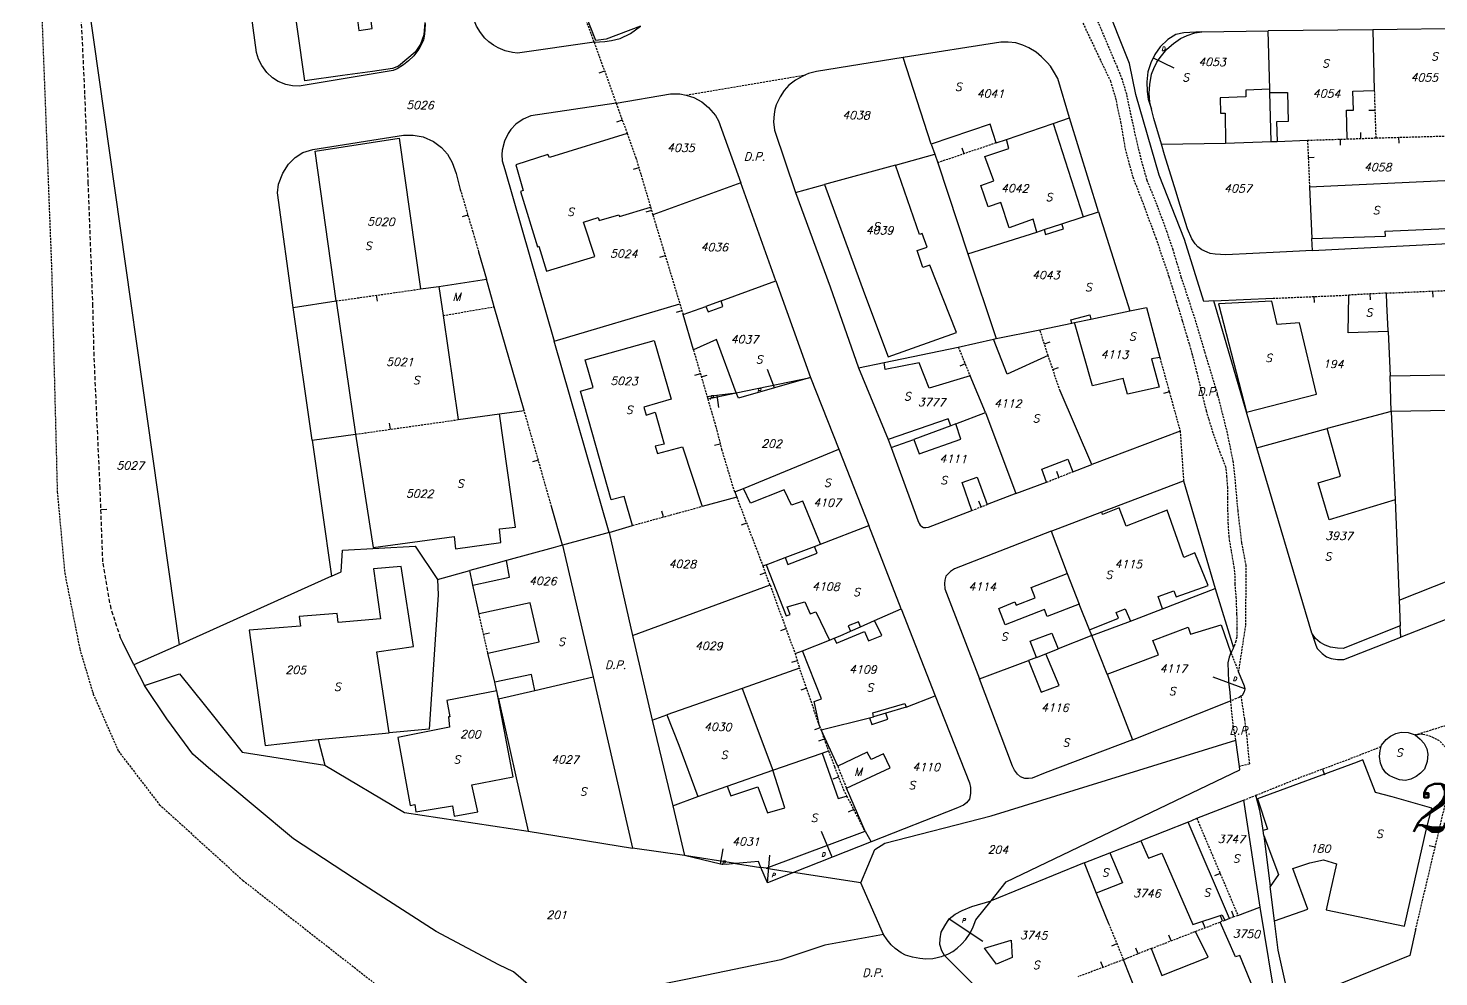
# Model space of a CAD drawing. Extents: x -334462 to -332769, y -29481 to -26664.
# Drawn here: x -334209.3 to -334033.1, y -28969.1 to -28850.7 of the extents above; entities that cross this region are included whole.
import ezdxf
from ezdxf.enums import TextEntityAlignment as Align

# ---------------------------------------------------------------- set-up
doc = ezdxf.new("R2010")
doc.units = 0
doc.header["$MEASUREMENT"] = 0
doc.linetypes.add('DASHED', pattern=[0.75, 0.5, -0.25])
doc.linetypes.add('HIDDEN', pattern=[0.375, 0.25, -0.125])
for name, color, linetype in [('17', 7, 'CONTINUOUS'), ('18', 7, 'CONTINUOUS'), ('CADAST$$AREA$B$', 7, 'CONTINUOUS'), ('DP$DIVIDING$LINE', 7, 'CONTINUOUS'), ('EASEMENT$BOUNDA$', 7, 'CONTINUOUS'), ('ENC$$ST$$A$$TEXT', 7, 'CONTINUOUS'), ('ENCRO$$AREA$TEXT', 7, 'CONTINUOUS'), ('ENCROACHED$WALL', 7, 'CONTINUOUS'), ('MAP$SHEET$BOUND$', 7, 'CONTINUOUS'), ('PARCEL$BOUNDARY', 7, 'CONTINUOUS'), ('PARCEL$NUMBER', 7, 'CONTINUOUS'), ('STRUC$$FOOTPRINT', 7, 'CONTINUOUS')]:
    doc.layers.add(name, color=color, linetype=linetype)
doc.styles.add('ITALICT', font='ITALICT', dxfattribs={"height": 0.2})

msp = doc.modelspace()

# ---------------------------------------------------------------- linework, layer by layer
at = {"layer": '17', "color": 1, "linetype": 'Continuous'}
for p, q in [((-334045.4, -28864.51), (-334045.37, -28865.26)), ((-334038.1, -28864.28), (-334038.08, -28865.03)), ((-334049.38, -28866.8), (-334048.62, -28866.77)), ((-334092.23, -28892.58), (-334092.92, -28892.87)), ((-334090.25, -28910.42), (-334090.52, -28909.72))]:
    msp.add_line(p, q, dxfattribs=at)
at = {"layer": '17', "color": 5, "linetype": 'Continuous'}
msp.add_line((-334080.53, -28906.72), (-334080.8, -28906.02), dxfattribs=at)
at = {"layer": '18', "color": 2, "linetype": 'Continuous'}
for p, q in [((-334137.28, -28856.02), (-334137.98, -28856.28)), ((-334135.07, -28862.14), (-334135.77, -28862.39)), ((-334133, -28868.08), (-334133.72, -28868.29)), ((-334131.41, -28873.42), (-334132.13, -28873.63)), ((-334129.7, -28879.06), (-334130.42, -28879.28)), ((-334165.8, -28884), (-334165.69, -28884.75)), ((-334127.62, -28885.93), (-334128.34, -28886.14)), ((-334125.31, -28893.79), (-334126.03, -28894)), ((-334164.04, -28900.73), (-334164.15, -28899.99)), ((-334122.83, -28902.58), (-334123.55, -28902.76)), ((-334129.92, -28911.68), (-334130.12, -28910.95)), ((-334119.53, -28912.45), (-334120.23, -28912.72)), ((-334117.18, -28918.65), (-334117.88, -28918.91)), ((-334114.62, -28925.63), (-334115.32, -28925.89)), ((-334113.21, -28929.62), (-334113.93, -28929.84)), ((-334112.06, -28933.04), (-334112.77, -28933.28)), ((-334110.33, -28938.01), (-334111.04, -28938.26)), ((-334109.83, -28939.43), (-334110.54, -28939.67)), ((-334108.05, -28944.15), (-334108.75, -28944.42)), ((-334106.16, -28948.2), (-334106.83, -28948.55))]:
    msp.add_line(p, q, dxfattribs=at)
at = {"layer": '18', "color": 1, "linetype": 'Continuous'}
for p, q in [((-334041.05, -28860.93), (-334041.8, -28860.95)), ((-334042.79, -28864.43), (-334042.82, -28863.68)), ((-334092.36, -28866.33), (-334092.6, -28865.62)), ((-334154.35, -28874.02), (-334155.07, -28874.23)), ((-334048.66, -28884.17), (-334048.63, -28884.92)), ((-334041.7, -28883.84), (-334041.66, -28884.59)), ((-334033.84, -28883.48), (-334033.8, -28884.23)), ((-334082.34, -28890.06), (-334081.63, -28889.83)), ((-334081.28, -28893.28), (-334080.57, -28893.03)), ((-334125.2, -28894.17), (-334124.48, -28893.96)), ((-334066.73, -28896.07), (-334067.46, -28896.27)), ((-334145.55, -28904.59), (-334146.28, -28904.8)), ((-334152.39, -28926.3), (-334151.66, -28926.14)), ((-334047.61, -28943.15), (-334047.34, -28943.85)), ((-334033.53, -28952.9), (-334034.26, -28952.73)), ((-334060.38, -28956.2), (-334061.07, -28956.49)), ((-334062.27, -28962.97), (-334062.53, -28962.26)), ((-334060.07, -28962.14), (-334060.34, -28961.44)), ((-334058.66, -28961.6), (-334058.94, -28960.91)), ((-334066.52, -28964.6), (-334066.79, -28963.9)), ((-334073.28, -28964.95), (-334073.97, -28965.24)), ((-334070.64, -28966.22), (-334070.92, -28965.52)), ((-334075.01, -28967.91), (-334075.27, -28967.2))]:
    msp.add_line(p, q, dxfattribs=at)
at = {"layer": '18', "color": 30, "linetype": 'Continuous'}
msp.add_line((-334200.19, -28910.73), (-334199.44, -28910.71), dxfattribs=at)
at = {"layer": 'CADAST$$AREA$B$', "color": 7, "linetype": 'HIDDEN'}
msp.add_lwpolyline([(-334209.28, -28804.87), (-334206.36, -28880.64), (-334205.65, -28908.53), (-334204.71, -28918.71), (-334202.83, -28928.18), (-334201.16, -28933.78), (-334198, -28940.93), (-334192.9, -28947.56), (-334182.45, -28957.05), (-334162.48, -28972.65)], dxfattribs=at)
at = {"layer": 'DP$DIVIDING$LINE', "color": 30, "linetype": 'HIDDEN'}
for p, q in [((-334127.1, -28859.01), (-334112.17, -28856.49)), ((-334065.38, -28900.97), (-334064.95, -28907.15)), ((-334036.03, -28938.89), (-334018.73, -28933.5)), ((-334057.45, -28947.04), (-334055.91, -28946.42))]:
    msp.add_line(p, q, dxfattribs=at)
at = {"layer": 'DP$DIVIDING$LINE', "color": 2, "linetype": 'HIDDEN'}
msp.add_line((-334059.03, -28928.64), (-334058.07, -28931.04), dxfattribs=at)
for points in [[(-334058.07, -28931.04), (-334057.17, -28925.16), (-334057.14, -28919.08), (-334057.14, -28917.73), (-334057.68, -28914.85), (-334058.15, -28910.89), (-334058.55, -28906.43), (-334058.73, -28904.86), (-334059.47, -28901.18), (-334060.7, -28896.31), (-334062.11, -28891.68), (-334063.4, -28887.32), (-334065.24, -28881.73), (-334066.26, -28878.33), (-334066.99, -28876.15), (-334068.28, -28872.69), (-334069.5, -28869.67), (-334070.22, -28867.12), (-334070.94, -28864.08), (-334071.51, -28861.5), (-334072.05, -28858.91), (-334072.6, -28857.08), (-334073.21, -28855.56), (-334076.5, -28847.82)], [(-334077.53, -28850.03), (-334075.32, -28854.7), (-334074.09, -28857.25), (-334073.47, -28859.34), (-334072.83, -28862.36), (-334072.26, -28865.69), (-334071.3, -28869.23), (-334070.19, -28872.09), (-334068.42, -28876.85), (-334066.79, -28881.66), (-334065.84, -28884.76), (-334065.12, -28887.15), (-334064.55, -28889.09), (-334063.91, -28891.26), (-334063.31, -28893.63), (-334062.72, -28896.01), (-334062.14, -28898.41), (-334061.37, -28900.92), (-334060.46, -28903.47), (-334059.73, -28905.38), (-334059.66, -28905.71), (-334059.57, -28906.62), (-334059.48, -28907.92), (-334059.47, -28909.34), (-334059.45, -28910.79), (-334059.41, -28912.41), (-334059.3, -28914.1), (-334059.25, -28914.55), (-334059, -28915.99), (-334058.66, -28917.91), (-334058.57, -28918.7), (-334058.55, -28920.01), (-334058.41, -28921.69), (-334058.32, -28923.86), (-334058.29, -28925.6), (-334058.3, -28926.68), (-334058.44, -28927.2), (-334058.57, -28927.67), (-334058.73, -28928)], [(-334057.79, -28934.07), (-334058, -28934.21), (-334059.1, -28934.65)], [(-334057.79, -28934.07), (-334057.35, -28936.97), (-334057.09, -28938.91), (-334056.73, -28942.52), (-334057.98, -28942.81)], [(-334059.1, -28934.65), (-334058.78, -28937.81), (-334058.44, -28939.56)]]:
    msp.add_lwpolyline(points, dxfattribs=at)
at = {"layer": 'EASEMENT$BOUNDA$', "color": 3, "linetype": 'HIDDEN'}
for p, q in [((-334157.46, -28886.54), (-334151.06, -28885.43)), ((-334108.16, -28942.8), (-334107.06, -28945.54))]:
    msp.add_line(p, q, dxfattribs=at)
at = {"layer": 'ENC$$ST$$A$$TEXT', "color": 1, "linetype": 'Continuous'}
for p, q in [((-334068.76, -28854.38), (-334066.17, -28855.6)), ((-334116.04, -28895.55), (-334116.92, -28893.28)), ((-334057.3, -28933.15), (-334061.24, -28931.66)), ((-334108.84, -28954.16), (-334110.19, -28950.94)), ((-334122.79, -28955.04), (-334122.48, -28953.09)), ((-334116.93, -28957.37), (-334116.62, -28953.91)), ((-334094.22, -28961.86), (-334090.02, -28964.64))]:
    msp.add_line(p, q, dxfattribs=at)
at = {"layer": 'ENCRO$$AREA$TEXT', "color": 5, "linetype": 'Continuous'}
msp.add_line((-334123.26, -28896.49), (-334123.06, -28898.02), dxfattribs=at)
at = {"layer": 'ENCROACHED$WALL', "color": 5, "linetype": 'Continuous'}
msp.add_lwpolyline([(-334124.47, -28896.65), (-334123.26, -28896.49), (-334120.84, -28896.17)], dxfattribs=at)
at = {"layer": 'PARCEL$BOUNDARY', "color": 2, "linetype": 'HIDDEN'}
for p, q in [((-334138.58, -28852.41), (-334142.15, -28842.57)), ((-334138.58, -28852.41), (-334135.83, -28860.02)), ((-334041.13, -28858.46), (-334040.94, -28864.36)), ((-334135.83, -28860.02), (-334134.46, -28863.8)), ((-334088.38, -28864.98), (-334095.66, -28867.46)), ((-334049.47, -28864.65), (-334044.52, -28864.49)), ((-334049.47, -28864.65), (-334049.22, -28870.45)), ((-334044.52, -28864.49), (-334040.94, -28864.36)), ((-334040.94, -28864.36), (-334031.72, -28864.11)), ((-334155.3, -28870.79), (-334153.01, -28878.56)), ((-334131.53, -28873), (-334131.25, -28873.96)), ((-334131.25, -28873.96), (-334127.87, -28885.08)), ((-334170.8, -28884.71), (-334160.27, -28883.22)), ((-334039.61, -28883.73), (-334020.5, -28882.91)), ((-334127.87, -28885.08), (-334127.48, -28886.4)), ((-334053.78, -28884.38), (-334044.3, -28883.98)), ((-334039.61, -28883.73), (-334044.3, -28883.98)), ((-334081.87, -28891.54), (-334082.9, -28888.33)), ((-334126.18, -28890.82), (-334124.47, -28896.65)), ((-334093.09, -28890.48), (-334091.62, -28894.08)), ((-334080.37, -28895.95), (-334081.87, -28891.54)), ((-334067.92, -28891.78), (-334065.38, -28900.97)), ((-334143.9, -28910.39), (-334147.33, -28898.37)), ((-334168.39, -28901.35), (-334155.55, -28899.53)), ((-334082.06, -28907.33), (-334078.79, -28906.03)), ((-334120.77, -28909.21), (-334117.49, -28917.82)), ((-334133.77, -28912.73), (-334125.09, -28910.36)), ((-334091.41, -28910.87), (-334089.5, -28910.13)), ((-334116.61, -28920.17), (-334117.49, -28917.82)), ((-334116.61, -28920.17), (-334113.49, -28928.71)), ((-334113.49, -28928.71), (-334112.93, -28930.54)), ((-334110.42, -28937.76), (-334112.93, -28930.54)), ((-334110.42, -28937.76), (-334110.24, -28938.26)), ((-334107.04, -28946.52), (-334104.74, -28950.92)), ((-334063.3, -28949.3), (-334058.17, -28961.41)), ((-334074.32, -28962.44), (-334072.46, -28966.95)), ((-334063.45, -28963.41), (-334060.4, -28962.26)), ((-334059.8, -28962.04), (-334060.4, -28962.26)), ((-334068.98, -28965.55), (-334063.45, -28963.41)), ((-334068.98, -28965.55), (-334072.03, -28966.78)), ((-334072.46, -28966.95), (-334078.16, -28969.09))]:
    msp.add_line(p, q, dxfattribs=at)
at = {"layer": 'PARCEL$BOUNDARY', "color": 7, "linetype": 'Continuous'}
for p, q in [((-334201.78, -28847.43), (-334190.41, -28927.63)), ((-334062.66, -28851.12), (-334054.37, -28851)), ((-334041.33, -28850.86), (-334054.37, -28851)), ((-334054.19, -28858.27), (-334054.37, -28851)), ((-334027.41, -28850.67), (-334041.33, -28850.86)), ((-334041.33, -28850.86), (-334041.13, -28858.46)), ((-334096.48, -28865.12), (-334099.97, -28854.33)), ((-334054.01, -28864.82), (-334054.17, -28858.69)), ((-334081.23, -28862.54), (-334079.19, -28861.84)), ((-334075.56, -28873.6), (-334079.19, -28861.84)), ((-334087.09, -28864.54), (-334081.23, -28862.54)), ((-334096.48, -28865.12), (-334096.03, -28866.39)), ((-334088.38, -28864.98), (-334087.09, -28864.54)), ((-334067.71, -28865.15), (-334059.7, -28865.02)), ((-334059.7, -28865.02), (-334054.01, -28864.82)), ((-334054.01, -28864.82), (-334053.26, -28864.79)), ((-334053.26, -28864.79), (-334049.47, -28864.65)), ((-334100.92, -28867.76), (-334096.03, -28866.39)), ((-334096.03, -28866.39), (-334095.66, -28867.46)), ((-334095.66, -28867.46), (-334091.9, -28878.84)), ((-334100.92, -28867.76), (-334109.79, -28870.18)), ((-334120.27, -28869.97), (-334131.25, -28873.96)), ((-334115.9, -28882.21), (-334120.27, -28869.97)), ((-334113.43, -28871.19), (-334109.79, -28870.18)), ((-334049.22, -28870.45), (-334048.91, -28876.91)), ((-334080.14, -28875.09), (-334077.48, -28874.22)), ((-334077.48, -28874.22), (-334075.56, -28873.6)), ((-334075.56, -28873.6), (-334071.68, -28885.96)), ((-334091.9, -28878.84), (-334083.3, -28876.11)), ((-334083.3, -28876.11), (-334082.38, -28875.81)), ((-334082.38, -28875.81), (-334080.14, -28875.09)), ((-334048.86, -28878.41), (-334048.91, -28876.91)), ((-334048.86, -28878.41), (-334031.08, -28877.49)), ((-334153.01, -28878.56), (-334152.04, -28882.01)), ((-334091.9, -28878.84), (-334088.35, -28889.42)), ((-334160.27, -28883.22), (-334158, -28882.89)), ((-334158, -28882.89), (-334152.04, -28882.01)), ((-334151.06, -28885.43), (-334152.04, -28882.01)), ((-334122.7, -28884.71), (-334115.9, -28882.21)), ((-334115.9, -28882.21), (-334111.54, -28894.25)), ((-334176.16, -28885.52), (-334170.8, -28884.71)), ((-334143.59, -28889.72), (-334127.87, -28885.08)), ((-334061.18, -28884.69), (-334053.78, -28884.38)), ((-334057.09, -28898.61), (-334061.18, -28884.69)), ((-334173.79, -28902.11), (-334176.16, -28885.52)), ((-334147.33, -28898.37), (-334151.06, -28885.43)), ((-334127.48, -28886.4), (-334124.61, -28885.42)), ((-334126.18, -28890.82), (-334127.48, -28886.4)), ((-334076.54, -28886.98), (-334071.68, -28885.96)), ((-334088.35, -28889.42), (-334082.9, -28888.33)), ((-334082.9, -28888.33), (-334078.92, -28887.48)), ((-334078.92, -28887.48), (-334078.56, -28887.41)), ((-334078.56, -28887.41), (-334076.54, -28886.98)), ((-334039.39, -28888.53), (-334039.16, -28894.04)), ((-334136.72, -28913.61), (-334143.59, -28889.72)), ((-334093.09, -28890.48), (-334088.68, -28889.49)), ((-334088.68, -28889.49), (-334088.35, -28889.42)), ((-334102.37, -28892.38), (-334093.09, -28890.48)), ((-334105.57, -28893.07), (-334102.37, -28892.38)), ((-334105.57, -28893.07), (-334101.86, -28902)), ((-334120.84, -28896.17), (-334111.54, -28894.25)), ((-334111.54, -28894.25), (-334108, -28903.22)), ((-334089.71, -28898.63), (-334091.62, -28894.08)), ((-334039.04, -28898.51), (-334039.16, -28894.04)), ((-334124.47, -28896.65), (-334124.39, -28896.94)), ((-334076.41, -28905.12), (-334080.37, -28895.95)), ((-334155.55, -28899.53), (-334150.42, -28898.81)), ((-334150.42, -28898.81), (-334147.33, -28898.37)), ((-334093.41, -28900.05), (-334089.71, -28898.63)), ((-334089.71, -28898.63), (-334085.92, -28908.76)), ((-334055.8, -28903.04), (-334057.09, -28898.61)), ((-334039.04, -28898.51), (-334047, -28900.64)), ((-334021.08, -28898.19), (-334039.04, -28898.51)), ((-334039.04, -28898.51), (-334038.51, -28909.55)), ((-334094.01, -28900.29), (-334098.66, -28901.99)), ((-334093.41, -28900.05), (-334094.01, -28900.29)), ((-334065.38, -28900.97), (-334076.41, -28905.12)), ((-334055.8, -28903.04), (-334047, -28900.64)), ((-334173.79, -28902.11), (-334168.39, -28901.35)), ((-334173.79, -28902.11), (-334171.38, -28919.05)), ((-334101.86, -28902), (-334101.49, -28903.02)), ((-334101.49, -28903.02), (-334098.66, -28901.99)), ((-334119.91, -28908.11), (-334108, -28903.22)), ((-334108, -28903.22), (-334104.25, -28912.73)), ((-334048.91, -28926.17), (-334055.8, -28903.04)), ((-334078.79, -28906.03), (-334076.41, -28905.12)), ((-334085.92, -28908.76), (-334082.06, -28907.33)), ((-334075.18, -28911.04), (-334064.95, -28907.15)), ((-334064.95, -28907.15), (-334060.99, -28920.6)), ((-334120.77, -28909.21), (-334125.09, -28910.36)), ((-334121.02, -28908.56), (-334119.91, -28908.11)), ((-334121.02, -28908.56), (-334120.77, -28909.21)), ((-334085.92, -28908.76), (-334089.5, -28910.13)), ((-334038.51, -28909.55), (-334038.01, -28922.07)), ((-334142.52, -28915.21), (-334143.9, -28910.39)), ((-334081.49, -28913.47), (-334075.18, -28911.04)), ((-334136.72, -28913.61), (-334133.77, -28912.73)), ((-334110.31, -28915.06), (-334104.25, -28912.73)), ((-334100.24, -28923.15), (-334104.25, -28912.73)), ((-334136.72, -28913.61), (-334142.52, -28915.21)), ((-334136.72, -28913.61), (-334133.78, -28926.47)), ((-334111.06, -28915.35), (-334110.31, -28915.06)), ((-334081.49, -28913.47), (-334079.48, -28918.73)), ((-334142.52, -28915.21), (-334138.71, -28931.65)), ((-334117.09, -28917.66), (-334114.72, -28916.75)), ((-334114.72, -28916.75), (-334111.06, -28915.35)), ((-334158.13, -28919.47), (-334154.13, -28918.38)), ((-334153.73, -28920.21), (-334154.13, -28918.38)), ((-334117.09, -28917.66), (-334117.49, -28917.82)), ((-334171.38, -28919.05), (-334190.41, -28927.63)), ((-334152.96, -28923.78), (-334153.73, -28920.21)), ((-334133.78, -28926.47), (-334116.61, -28920.17)), ((-334079.48, -28918.73), (-334077.98, -28922.57)), ((-334067.57, -28923.13), (-334060.99, -28920.6)), ((-334060.99, -28920.6), (-334058.73, -28928)), ((-334038.01, -28922.07), (-334037.88, -28925.28)), ((-334103.55, -28924.61), (-334100.24, -28923.15)), ((-334100.24, -28923.15), (-334095.98, -28934)), ((-334076.72, -28925.76), (-334077.98, -28922.57)), ((-334071.6, -28924.69), (-334067.57, -28923.13)), ((-334026.54, -28922.24), (-334037.82, -28926.7)), ((-334106.56, -28925.93), (-334105.3, -28925.38)), ((-334105.3, -28925.38), (-334103.55, -28924.61)), ((-334076.43, -28926.49), (-334071.6, -28924.69)), ((-334037.82, -28926.7), (-334037.88, -28925.28)), ((-334133.78, -28926.47), (-334131.34, -28937.04)), ((-334112.56, -28928.38), (-334109.18, -28927.07)), ((-334109.18, -28927.07), (-334108.61, -28926.82)), ((-334076.43, -28926.49), (-334080.61, -28928.13)), ((-334076.43, -28926.49), (-334076.72, -28925.76)), ((-334074.51, -28931.31), (-334076.43, -28926.49)), ((-334190.41, -28927.63), (-334196.09, -28930.13)), ((-334151, -28932.31), (-334151.85, -28928.69)), ((-334113.49, -28928.71), (-334112.56, -28928.38)), ((-334083.33, -28929.21), (-334082.15, -28928.75)), ((-334082.15, -28928.75), (-334080.61, -28928.13)), ((-334196.09, -28930.13), (-334194.74, -28932.72)), ((-334112.93, -28930.54), (-334120.11, -28933.09)), ((-334090.46, -28931.87), (-334084.34, -28929.6)), ((-334083.33, -28929.21), (-334084.34, -28929.6)), ((-334145.98, -28933.34), (-334138.71, -28931.65)), ((-334138.71, -28931.65), (-334133.77, -28953.01)), ((-334074.51, -28931.31), (-334071.35, -28939.5)), ((-334150.51, -28934.4), (-334150.75, -28933.4)), ((-334150.51, -28934.4), (-334145.98, -28933.34)), ((-334120.11, -28933.09), (-334129.48, -28936.38)), ((-334099.59, -28935.42), (-334095.98, -28934)), ((-334102.16, -28936.18), (-334103.68, -28936.62)), ((-334099.59, -28935.42), (-334102.16, -28936.18)), ((-334071.35, -28939.5), (-334059.1, -28934.65)), ((-334131.34, -28937.04), (-334129.48, -28936.38)), ((-334131.34, -28937.04), (-334128.74, -28947.74)), ((-334110.24, -28938.26), (-334104.18, -28936.75)), ((-334104.18, -28936.75), (-334103.68, -28936.62)), ((-334173.04, -28939.45), (-334164.19, -28938.62)), ((-334173.04, -28939.45), (-334172.23, -28942.68)), ((-334057.98, -28942.81), (-334058.44, -28939.56)), ((-334116.25, -28943.27), (-334110.08, -28941.15)), ((-334110.08, -28941.15), (-334109.3, -28940.87)), ((-334121.98, -28945.3), (-334116.25, -28943.27)), ((-334128.74, -28947.74), (-334125.61, -28946.59)), ((-334125.61, -28946.59), (-334121.98, -28945.3)), ((-334128.74, -28947.74), (-334127.28, -28953.96)), ((-334063.3, -28949.3), (-334057.45, -28947.04)), ((-334057.45, -28947.04), (-334055.43, -28960.38)), ((-334064.38, -28949.77), (-334070.27, -28952.09)), ((-334064.38, -28949.77), (-334063.3, -28949.3)), ((-334146.81, -28950.91), (-334133.77, -28953.01)), ((-334117.11, -28955.54), (-334104.74, -28950.92)), ((-334104.74, -28950.92), (-334103.99, -28952.24)), ((-334074.15, -28953.6), (-334070.27, -28952.09)), ((-334054.94, -28951.43), (-334055.02, -28950.8)), ((-334054.94, -28951.43), (-334054.15, -28957.83)), ((-334127.28, -28953.96), (-334133.77, -28953.01)), ((-334077.38, -28954.86), (-334074.15, -28953.6)), ((-334120.91, -28954.94), (-334127.28, -28953.96)), ((-334120.91, -28954.94), (-334117.75, -28955.44)), ((-334117.11, -28955.54), (-334117.75, -28955.44)), ((-334117.11, -28955.54), (-334113.69, -28956.08)), ((-334077.38, -28954.86), (-334088.97, -28959.61)), ((-334077.38, -28954.86), (-334075.85, -28958.63)), ((-334105.26, -28957.34), (-334113.69, -28956.08)), ((-334102.44, -28963.81), (-334105.26, -28957.34)), ((-334075.85, -28958.63), (-334074.32, -28962.44)), ((-334053.59, -28962.08), (-334054.15, -28957.83)), ((-334058.17, -28961.41), (-334055.43, -28960.38)), ((-334059.2, -28961.81), (-334059.8, -28962.04)), ((-334094.8, -28966.44), (-334088.65, -28972.6)), ((-334072.03, -28966.78), (-334072.46, -28966.95)), ((-334069.99, -28973.12), (-334072.46, -28966.95))]:
    msp.add_line(p, q, dxfattribs=at)
for points in [[(-334138.58, -28852.41), (-334148.17, -28853.76), (-334148.78, -28853.7), (-334149.69, -28853.47), (-334150.59, -28853.12), (-334151.14, -28852.8), (-334151.73, -28852.38), (-334152.24, -28851.9), (-334152.78, -28851.21), (-334153.28, -28850.41), (-334153.61, -28849.57), (-334153.85, -28848.47), (-334153.92, -28847.43), (-334156.09, -28806.76)], [(-334061.18, -28884.69), (-334062.44, -28884.76), (-334064.85, -28877.05), (-334068.01, -28869.03), (-334070.92, -28858.94), (-334071.72, -28855.08), (-334074.91, -28846.99), (-334077.2, -28835.3), (-334077.44, -28834.01)], [(-334159.71, -28849.95), (-334159.69, -28850.16), (-334159.76, -28851.42), (-334159.91, -28852.16), (-334160.48, -28853.28), (-334161.09, -28854.12), (-334161.75, -28854.74), (-334162.4, -28855.24), (-334163.19, -28855.72), (-334163.7, -28855.96), (-334175.43, -28857.89), (-334176.27, -28857.86), (-334177.1, -28857.68), (-334178.05, -28857.3), (-334178.76, -28856.84), (-334179.45, -28856.19), (-334180.09, -28855.31), (-334180.49, -28854.51), (-334180.75, -28853.68), (-334182.84, -28838.24)], [(-334138.58, -28852.41), (-334137.25, -28852.31), (-334136.42, -28852.19), (-334135.34, -28851.93), (-334134.06, -28851.32), (-334133.4, -28850.85), (-334132.8, -28850.42)], [(-334068.94, -28860.79), (-334069.15, -28859.91), (-334069.26, -28858.79), (-334069.18, -28857.69), (-334068.96, -28856.42), (-334068.68, -28855.68), (-334068.28, -28854.92), (-334067.88, -28854.3), (-334067.05, -28853.29), (-334066.22, -28852.58), (-334065.32, -28851.95), (-334064.51, -28851.57), (-334063.53, -28851.23), (-334062.66, -28851.12)], [(-334079.19, -28861.84), (-334080.64, -28856.94), (-334081.19, -28856.02), (-334081.58, -28855.42), (-334081.99, -28854.93), (-334082.7, -28854.22), (-334083.36, -28853.66), (-334084.3, -28853.1), (-334085.01, -28852.8), (-334085.91, -28852.51), (-334086.85, -28852.4), (-334087.78, -28852.4), (-334099.97, -28854.33)], [(-334099.97, -28854.33), (-334110.81, -28856.07), (-334111.8, -28856.32), (-334112.17, -28856.49)], [(-334112.17, -28856.49), (-334112.53, -28856.65), (-334113.43, -28857.16), (-334114.26, -28857.78), (-334114.86, -28858.43), (-334115.36, -28859.24), (-334115.84, -28860.25), (-334116.01, -28860.81), (-334116.1, -28861.41), (-334116.18, -28862.37), (-334116.05, -28863.4), (-334113.43, -28871.19)], [(-334054.17, -28858.69), (-334054.18, -28858.37), (-334054.19, -28858.27)], [(-334135.83, -28860.02), (-334146.47, -28861.61), (-334147.44, -28862), (-334148.35, -28862.64), (-334148.97, -28863.3), (-334149.34, -28863.82), (-334149.79, -28864.77), (-334150.05, -28865.89), (-334150.13, -28866.41), (-334150.05, -28867.23), (-334149.75, -28868.31), (-334143.59, -28889.72)], [(-334135.83, -28860.02), (-334129.05, -28858.86), (-334127.88, -28858.84), (-334127.1, -28859.01)], [(-334127.1, -28859.01), (-334126.13, -28859.33), (-334125.13, -28859.87), (-334124.28, -28860.55), (-334123.41, -28861.58), (-334123.03, -28862.24), (-334120.27, -28869.97)], [(-334067.71, -28865.15), (-334068.67, -28861.94), (-334068.94, -28860.79)], [(-334176.16, -28885.52), (-334178.15, -28871.23), (-334178.02, -28870.14), (-334177.48, -28868.75), (-334176.77, -28867.63), (-334175.94, -28866.82), (-334174.95, -28866.2), (-334173.72, -28865.81), (-334162.38, -28864.02), (-334161.19, -28864.01), (-334159.94, -28864.22), (-334158.66, -28864.82), (-334157.65, -28865.55), (-334156.89, -28866.38), (-334156.3, -28867.41), (-334155.83, -28868.79), (-334155.3, -28870.79)], [(-334048.86, -28878.41), (-334052.91, -28878.62), (-334059.69, -28878.95), (-334061, -28878.88), (-334061.62, -28878.77), (-334062.02, -28878.64), (-334062.67, -28878.33), (-334063.16, -28877.97), (-334063.52, -28877.59), (-334063.94, -28876.94), (-334064.48, -28875.73), (-334065.39, -28872.78), (-334065.92, -28870.99), (-334067.32, -28866.46), (-334067.71, -28865.15)], [(-334113.43, -28871.19), (-334109.09, -28882.96), (-334105.57, -28893.07)], [(-334122.7, -28884.71), (-334122.91, -28884.79), (-334124.61, -28885.42)], [(-334039.39, -28888.53), (-334039.4, -28888.42), (-334039.58, -28885.1), (-334039.61, -28883.73)], [(-334071.68, -28885.96), (-334069.58, -28885.52), (-334067.92, -28891.78)], [(-334124.39, -28896.94), (-334123.23, -28896.69), (-334120.84, -28896.17)], [(-334101.49, -28903.02), (-334098.14, -28912.14), (-334097.98, -28912.5), (-334097.84, -28912.69), (-334097.65, -28912.88), (-334097.45, -28912.99), (-334097.13, -28913.01), (-334096.81, -28912.96), (-334091.41, -28910.87)], [(-334081.49, -28913.47), (-334093.55, -28918.14), (-334094.05, -28918.49), (-334094.38, -28918.81), (-334094.63, -28919.09), (-334094.79, -28919.58), (-334094.83, -28919.98), (-334094.76, -28920.63), (-334090.46, -28931.87)], [(-334171.38, -28919.05), (-334170.18, -28918.51), (-334170, -28915.81), (-334160.94, -28915.32), (-334158.13, -28919.47)], [(-334142.52, -28915.21), (-334143.7, -28915.54), (-334149.53, -28917.12)], [(-334149.53, -28917.12), (-334150.85, -28917.48), (-334154.13, -28918.38)], [(-334158.13, -28919.47), (-334158.06, -28921.4), (-334159.18, -28938.17), (-334164.19, -28938.62)], [(-334196.09, -28930.13), (-334197.46, -28927.33), (-334197.57, -28927.1)], [(-334108.61, -28926.82), (-334107.84, -28926.5), (-334106.56, -28925.93)], [(-334048.91, -28926.17), (-334048.44, -28927.69), (-334048.25, -28928.08), (-334047.65, -28928.74), (-334047.08, -28929.14), (-334046.52, -28929.35), (-334045.73, -28929.46), (-334044.92, -28929.46), (-334037.82, -28926.7)], [(-334059.03, -28928.64), (-334059.26, -28929.19), (-334059.41, -28929.89), (-334059.4, -28931.04), (-334059.35, -28932.23), (-334059.19, -28933.58), (-334059.1, -28934.65)], [(-334058.73, -28928), (-334058.94, -28928.42), (-334059.03, -28928.64)], [(-334194.74, -28932.72), (-334190.39, -28931.26), (-334187.12, -28935.31), (-334184.01, -28939.22), (-334182.56, -28941.03), (-334172.23, -28942.68)], [(-334150.75, -28933.4), (-334150.77, -28933.32), (-334151, -28932.31)], [(-334071.35, -28939.5), (-334082.24, -28943.63), (-334083.87, -28944.27), (-334084.32, -28944.33), (-334084.77, -28944.31), (-334085.32, -28944.1), (-334085.68, -28943.8), (-334086.07, -28943.29), (-334086.34, -28942.78), (-334090.46, -28931.87)], [(-334144.64, -28971.93), (-334148.67, -28968.48), (-334150.5, -28967.6), (-334158.31, -28963.42), (-334167.3, -28957.66), (-334176.14, -28951.85), (-334180.91, -28947.86), (-334186.74, -28942.98), (-334188.73, -28941.29), (-334191.94, -28936.88), (-334194.74, -28932.72)], [(-334150.51, -28934.4), (-334148.39, -28943.88), (-334146.81, -28950.91)], [(-334095.98, -28934), (-334091.71, -28944.85), (-334091.58, -28945.46), (-334091.56, -28946.21), (-334091.7, -28946.89), (-334092.05, -28947.36), (-334092.43, -28947.66), (-334093.2, -28947.99), (-334103.99, -28952.24)], [(-334105.26, -28957.34), (-334103.52, -28953.19), (-334102.26, -28952.4), (-334089, -28949), (-334058.44, -28939.56)], [(-334036.03, -28938.89), (-334035.38, -28939.42), (-334034.9, -28939.97), (-334034.57, -28940.64), (-334034.46, -28941.29), (-334034.52, -28942.19), (-334034.87, -28943.15), (-334035.34, -28943.65), (-334035.9, -28944.09), (-334036.56, -28944.42), (-334037.24, -28944.58), (-334037.98, -28944.51), (-334038.72, -28944.22), (-334039.26, -28943.97), (-334039.69, -28943.6), (-334040.09, -28943.05), (-334040.35, -28942.41), (-334040.48, -28941.59), (-334040.41, -28940.85), (-334040.26, -28940.33)], [(-334172.23, -28942.68), (-334162.29, -28948.59), (-334146.81, -28950.91)], [(-334088.97, -28959.61), (-334087.11, -28957.24), (-334057.92, -28943.25), (-334057.98, -28942.81)], [(-334055.02, -28950.8), (-334055.16, -28949.68), (-334055.43, -28948.34), (-334055.91, -28946.42)], [(-334094.8, -28966.44), (-334094.3, -28966.2), (-334093.79, -28965.92), (-334093.22, -28965.51), (-334092.68, -28965.03), (-334092.13, -28964.43), (-334091.62, -28963.65), (-334091.24, -28962.83), (-334090.92, -28961.99), (-334088.97, -28959.61)], [(-334055.43, -28960.38), (-334053.32, -28973.28), (-334054.9, -28973.84)], [(-334054.9, -28973.84), (-334057.94, -28966.44), (-334058.48, -28966.59), (-334060.4, -28962.26)], [(-334035.97, -28963.23), (-334036.69, -28966.44), (-334051.65, -28972.52), (-334053.12, -28965.75), (-334053.59, -28962.08)], [(-334102.44, -28963.81), (-334109.76, -28965.12), (-334115.24, -28966.95), (-334126.91, -28969.36), (-334134.83, -28970.98), (-334144.64, -28971.93)], [(-334094.8, -28966.44), (-334095.24, -28966.6), (-334095.73, -28966.73), (-334096.27, -28966.83), (-334097.14, -28966.88), (-334097.88, -28966.81), (-334098.81, -28966.63), (-334099.67, -28966.37), (-334100.21, -28966.09), (-334100.98, -28965.56), (-334101.46, -28965.11), (-334101.99, -28964.47), (-334102.44, -28963.81)]]:
    msp.add_lwpolyline(points, dxfattribs=at)
at = {"layer": 'PARCEL$BOUNDARY', "color": 2, "linetype": 'DASHED'}
msp.add_lwpolyline([(-334197.57, -28927.1), (-334197.73, -28926.77), (-334198.93, -28923.12), (-334199.95, -28917.28), (-334200.29, -28908.08), (-334201.04, -28891.57), (-334201.19, -28885.38), (-334201.77, -28870.04), (-334202.19, -28858.91), (-334202.72, -28847.56), (-334203.06, -28838.42)], dxfattribs=at)
at = {"layer": 'PARCEL$BOUNDARY', "color": 2, "linetype": 'HIDDEN'}
for points in [[(-334134.46, -28863.8), (-334133.37, -28866.83), (-334131.53, -28873)], [(-334124.39, -28896.94), (-334123.35, -28900.5), (-334122.66, -28903.23), (-334121.25, -28907.93), (-334121.02, -28908.56)], [(-334151.85, -28928.69), (-334151.94, -28928.31), (-334152.96, -28923.78)], [(-334110.24, -28938.26), (-334109.73, -28939.73), (-334109.3, -28940.87)], [(-334035.97, -28963.23), (-334031.54, -28944.5), (-334031.43, -28943.54), (-334031.41, -28942.31), (-334031.66, -28941.44), (-334032.22, -28940.43), (-334032.99, -28939.63), (-334034.09, -28939.07), (-334035.12, -28938.8), (-334036.03, -28938.89)], [(-334109.3, -28940.87), (-334108.56, -28942.84), (-334107.45, -28945.69), (-334107.04, -28946.52)], [(-334055.91, -28946.42), (-334050.36, -28944.18), (-334043.32, -28941.54), (-334040.26, -28940.33)], [(-334058.17, -28961.41), (-334058.67, -28961.61), (-334059.2, -28961.81)]]:
    msp.add_lwpolyline(points, dxfattribs=at)
at = {"layer": 'STRUC$$FOOTPRINT', "color": 1, "linetype": 'Continuous'}
for p, q in [((-334081.23, -28862.54), (-334077.48, -28874.22)), ((-334049.22, -28870.45), (-334031.44, -28869.64)), ((-334158, -28882.89), (-334157.46, -28886.54)), ((-334170.8, -28884.71), (-334168.39, -28901.35)), ((-334157.46, -28886.54), (-334155.55, -28899.53)), ((-334039.16, -28894.04), (-334020.07, -28893.72)), ((-334057.09, -28898.61), (-334048.36, -28896.33)), ((-334038.01, -28922.07), (-334025.44, -28917.09)), ((-334150.75, -28933.4), (-334156.99, -28934.58)), ((-334120.11, -28933.09), (-334116.25, -28943.27)), ((-334108.16, -28942.8), (-334110.24, -28938.26)), ((-334104.74, -28950.92), (-334107.06, -28945.54)), ((-334059.2, -28961.81), (-334064.38, -28949.77)), ((-334103.99, -28952.24), (-334113.69, -28956.08)), ((-334089.8, -28965.51), (-334086.47, -28964.49))]:
    msp.add_line(p, q, dxfattribs=at)
for points in [[(-334159.71, -28849.95), (-334159.86, -28851.51), (-334160.28, -28852.66), (-334160.93, -28853.64), (-334161.99, -28854.53), (-334163.03, -28855.42), (-334163.76, -28855.69), (-334166.25, -28856.07), (-334170, -28856.56), (-334174.72, -28857.23), (-334177.5, -28837.53)], [(-334169.56, -28840.24), (-334169.33, -28841.94), (-334167.81, -28841.78), (-334167.59, -28843.51), (-334168.56, -28843.67), (-334168.02, -28847.36), (-334167.02, -28847.28), (-334166.85, -28848.88), (-334168.24, -28848.96), (-334167.96, -28850.96), (-334166.32, -28850.72), (-334167.77, -28840.12)], [(-334132.8, -28850.42), (-334137.09, -28852.03), (-334138.38, -28852.21), (-334142.15, -28842.57)], [(-334062.66, -28851.12), (-334064.9, -28851.24), (-334065.9, -28851.47), (-334066.91, -28852.06), (-334067.88, -28852.98), (-334068.55, -28853.95), (-334069.04, -28854.99), (-334069.41, -28856.13), (-334069.56, -28857.35), (-334069.52, -28858.55), (-334069.36, -28859.51), (-334068.94, -28860.79)], [(-334054.19, -28858.27), (-334057.17, -28858.39), (-334057.19, -28859.24), (-334060.37, -28859.35), (-334060.35, -28861.26), (-334059.74, -28861.26), (-334059.7, -28865.02)], [(-334054.17, -28858.69), (-334051.96, -28858.69), (-334051.9, -28862.33), (-334053.33, -28862.37), (-334053.26, -28864.79)], [(-334044.52, -28864.49), (-334044.58, -28860.88), (-334043.74, -28860.88), (-334043.8, -28858.52), (-334041.13, -28858.46)], [(-334134.46, -28863.8), (-334144.16, -28866.82), (-334144.35, -28866.41), (-334148.37, -28867.71), (-334147.43, -28870.91), (-334147.78, -28871.04), (-334145.64, -28877.96), (-334145.48, -28877.87), (-334144.53, -28881), (-334138.48, -28879.18), (-334139.9, -28874.87), (-334138.08, -28874.3), (-334137.97, -28874.67), (-334135.48, -28873.98), (-334135.42, -28874.16), (-334131.53, -28873)], [(-334088.38, -28864.98), (-334089.13, -28862.63), (-334096.48, -28865.12)], [(-334170.8, -28884.71), (-334173.42, -28866.02), (-334162.92, -28864.41), (-334160.27, -28883.22)], [(-334083.3, -28876.11), (-334083.74, -28874.51), (-334086.74, -28875.59), (-334087.76, -28872.42), (-334089.37, -28872.95), (-334090.27, -28870.3), (-334088.66, -28869.73), (-334089.77, -28866.69), (-334086.78, -28865.7), (-334087.09, -28864.54)], [(-334109.79, -28870.18), (-334104.82, -28883.83), (-334101.87, -28891.67), (-334093.31, -28888.63), (-334096.64, -28880.25), (-334097.53, -28880.55), (-334098.25, -28878.41), (-334096.98, -28877.99), (-334097.59, -28876.28), (-334097.94, -28876.42), (-334100.92, -28867.76)], [(-334082.38, -28875.81), (-334082.18, -28876.43), (-334079.94, -28875.72), (-334080.14, -28875.09)], [(-334048.91, -28876.91), (-334039.74, -28876.61), (-334039.76, -28875.98), (-334031.14, -28875.61)], [(-334124.61, -28885.42), (-334124.33, -28886.05), (-334122.52, -28885.42), (-334122.7, -28884.71)], [(-334048.36, -28896.33), (-334050.45, -28887.45), (-334053.24, -28887.64), (-334053.91, -28884.72), (-334060.59, -28885.07), (-334057.09, -28898.61)], [(-334039.39, -28888.53), (-334044.39, -28888.7), (-334044.3, -28883.98)], [(-334078.92, -28887.48), (-334079.04, -28887.07), (-334076.67, -28886.44), (-334076.54, -28886.98)], [(-334067.92, -28891.78), (-334068.97, -28891.92), (-334068.01, -28895.47), (-334071.95, -28896.36), (-334072.48, -28894.38), (-334076.34, -28895.3), (-334078.56, -28887.41)], [(-334133.77, -28912.73), (-334134.83, -28909.12), (-334136.44, -28909.52), (-334140.27, -28895.96), (-334138.72, -28895.52), (-334139.7, -28892.07), (-334131.1, -28889.65), (-334128.97, -28896.97), (-334132.39, -28897.98), (-334132.09, -28898.99), (-334130.94, -28898.6), (-334129.85, -28902.58), (-334130.96, -28902.84), (-334130.66, -28903.77), (-334127.54, -28902.94), (-334125.09, -28910.36)], [(-334120.84, -28896.17), (-334123.31, -28889.51), (-334126.18, -28890.82)], [(-334081.87, -28891.54), (-334086.98, -28893.84), (-334088.68, -28889.49)], [(-334091.62, -28894.08), (-334096.73, -28895.62), (-334097.99, -28892.45), (-334102.22, -28893.26), (-334102.37, -28892.38)], [(-334111.54, -28894.25), (-334120.55, -28896.86), (-334120.84, -28896.17)], [(-334168.39, -28901.35), (-334166.17, -28915.49), (-334156.06, -28914.13), (-334155.91, -28915.64), (-334150.22, -28914.87), (-334150.42, -28913.17), (-334148.39, -28912.94), (-334150.42, -28898.81)], [(-334094.01, -28900.29), (-334094.34, -28899.43), (-334101.86, -28902)], [(-334098.66, -28901.99), (-334098, -28903.79), (-334092.77, -28901.98), (-334093.41, -28900.05)], [(-334038.51, -28909.55), (-334046.75, -28912.03), (-334048.15, -28907.43), (-334045.36, -28906.58), (-334047, -28900.64)], [(-334082.06, -28907.33), (-334082.65, -28905.71), (-334079.4, -28904.47), (-334078.79, -28906.03)], [(-334091.41, -28910.87), (-334092.6, -28907.37), (-334090.73, -28906.72), (-334089.5, -28910.13)], [(-334110.31, -28915.06), (-334112.53, -28909.7), (-334113.92, -28910.2), (-334114.85, -28908.29), (-334119.03, -28909.97), (-334119.91, -28908.11)], [(-334067.57, -28923.13), (-334068.14, -28921.6), (-334066.17, -28920.88), (-334065.86, -28921.65), (-334061.9, -28920.23), (-334063.56, -28916.16), (-334064.9, -28916.74), (-334067.01, -28910.84), (-334072.11, -28912.82), (-334072.98, -28910.54), (-334075.07, -28911.38), (-334075.18, -28911.04)], [(-334114.72, -28916.75), (-334114.38, -28917.61), (-334110.72, -28916.18), (-334111.06, -28915.35)], [(-334164.19, -28938.62), (-334165.71, -28928.52), (-334161.13, -28927.83), (-334162.7, -28917.86), (-334166.16, -28918.15), (-334165.26, -28924.41), (-334170.55, -28924.85), (-334170.69, -28923.73), (-334175.44, -28924.11), (-334175.27, -28925.33), (-334181.66, -28925.81), (-334179.68, -28940.21), (-334173.04, -28939.45)], [(-334153.73, -28920.21), (-334149.16, -28919.21), (-334149.53, -28917.12)], [(-334117.09, -28917.66), (-334114.59, -28924.03), (-334114.11, -28923.87), (-334114.46, -28922.91), (-334112.28, -28922.28), (-334111.58, -28923.79), (-334110.87, -28923.52), (-334109.18, -28927.07)], [(-334077.98, -28922.57), (-334081.98, -28924.09), (-334082.32, -28923.22), (-334087.23, -28925.15), (-334088.01, -28923.1), (-334086.01, -28922.27), (-334085.88, -28922.67), (-334083.49, -28921.77), (-334083.99, -28920.49), (-334079.48, -28918.73)], [(-334151.85, -28928.69), (-334145.44, -28927.28), (-334146.56, -28922.4), (-334152.96, -28923.78)], [(-334076.72, -28925.76), (-334073.06, -28924.32), (-334073.38, -28923.61), (-334072.24, -28923.15), (-334071.6, -28924.69)], [(-334108.61, -28926.82), (-334108.31, -28927.43), (-334104.8, -28925.98), (-334104.32, -28927.13), (-334102.64, -28926.49), (-334103.55, -28924.61)], [(-334105.3, -28925.38), (-334105.56, -28924.75), (-334106.84, -28925.29), (-334106.56, -28925.93)], [(-334074.51, -28931.31), (-334068.07, -28928.9), (-334068.8, -28927.09), (-334064.39, -28925.42), (-334064.08, -28926.33), (-334060.26, -28925.15), (-334059.03, -28928.64)], [(-334037.88, -28925.28), (-334045.01, -28928.09), (-334045.72, -28928.07), (-334046.61, -28927.94), (-334047.26, -28927.7), (-334047.9, -28927.35), (-334048.46, -28926.87), (-334048.91, -28926.17)], [(-334083.33, -28929.21), (-334084.13, -28927.17), (-334081.41, -28926.18), (-334080.61, -28928.13)], [(-334110.42, -28937.76), (-334111.1, -28934.7), (-334110.2, -28934.4), (-334112.56, -28928.38)], [(-334084.34, -28929.6), (-334082.76, -28933.53), (-334080.5, -28932.7), (-334082.15, -28928.75)], [(-334145.98, -28933.34), (-334146.42, -28931.33), (-334151, -28932.31)], [(-334058.07, -28931.04), (-334057.39, -28932.76), (-334057.3, -28933.15), (-334057.37, -28933.49), (-334057.64, -28933.97), (-334057.79, -28934.07)], [(-334156.99, -28934.58), (-334156.6, -28936.61), (-334156.78, -28936.65), (-334156.64, -28937.92), (-334163.09, -28939.19), (-334161.58, -28947.69), (-334160.99, -28947.59), (-334160.84, -28948.51), (-334156.29, -28947.75), (-334156.05, -28949.05), (-334153.12, -28948.48), (-334153.85, -28945.13), (-334148.68, -28944.12), (-334150.75, -28933.4)], [(-334104.18, -28936.75), (-334103.9, -28937.59), (-334101.89, -28936.94), (-334102.16, -28936.18)], [(-334103.68, -28936.62), (-334103.76, -28936.13), (-334099.75, -28934.96), (-334099.59, -28935.42)], [(-334129.48, -28936.38), (-334127.99, -28940.17), (-334125.61, -28946.59)], [(-334040.26, -28940.33), (-334040.21, -28940.17), (-334039.64, -28939.46), (-334039.12, -28939.04), (-334038.43, -28938.72), (-334037.76, -28938.54), (-334036.9, -28938.57), (-334036.03, -28938.89)], [(-334110.08, -28941.15), (-334108.1, -28946.84), (-334107.04, -28946.52)], [(-334107.06, -28945.54), (-334101.62, -28943), (-334102.45, -28941.24), (-334103.99, -28941.97), (-334104.47, -28941.03), (-334108.16, -28942.8)], [(-334121.98, -28945.3), (-334121.5, -28946.48), (-334118.14, -28945.38), (-334116.91, -28948.63), (-334114.74, -28947.97), (-334116.25, -28943.27)], [(-334053.59, -28962.08), (-334049.42, -28960.65), (-334051.3, -28955.56), (-334049.18, -28954.85), (-334047.47, -28954.48), (-334045.86, -28954.96), (-334046.66, -28958.48), (-334047.14, -28960.71), (-334037.36, -28962.77), (-334035.75, -28955.56), (-334034.63, -28950.79), (-334033.96, -28948.02), (-334038.9, -28946.63), (-334040.97, -28946.08), (-334042.54, -28942.01), (-334043.27, -28942.3), (-334055.72, -28946.87), (-334054.46, -28950.67), (-334055.02, -28950.8)], [(-334070.27, -28952.09), (-334069.32, -28954.28), (-334067.66, -28953.66), (-334063.78, -28962.55), (-334060.11, -28961.35), (-334059.8, -28962.04)], [(-334054.94, -28951.43), (-334053.08, -28956.32), (-334054.15, -28957.83)], [(-334074.15, -28953.6), (-334072.57, -28957.37), (-334075.85, -28958.63)], [(-334120.91, -28954.94), (-334122.1, -28955.06), (-334122.79, -28955.04), (-334127.28, -28953.96)], [(-334117.75, -28955.44), (-334118.05, -28954.69), (-334120.91, -28954.94)], [(-334113.69, -28956.08), (-334116.93, -28957.37), (-334117.75, -28955.44)], [(-334094.8, -28966.44), (-334095.15, -28965.84), (-334095.4, -28965.04), (-334095.36, -28964.36), (-334095.22, -28963.52), (-334094.78, -28962.72), (-334094.22, -28961.86), (-334093.47, -28961.28), (-334092.59, -28960.8), (-334091.4, -28960.31), (-334088.97, -28959.61)], [(-334068.98, -28965.55), (-334067.68, -28968.91), (-334061.88, -28966.63), (-334063.45, -28963.41)], [(-334086.47, -28964.49), (-334086.37, -28966.68), (-334088.32, -28967.49), (-334089.8, -28965.51)]]:
    msp.add_lwpolyline(points, dxfattribs=at)

# ---------------------------------------------------------------- texts
at = {"layer": 'DP$DIVIDING$LINE', "color": 2, "linetype": 'Continuous', "style": 'ITALICT'}
for p in [(-334118.54, -28866.68), (-334103.74, -28968.57)]:
    msp.add_text('D.P.', height=1, dxfattribs=at).set_placement(p, align=Align.MIDDLE)
at = {"layer": 'DP$DIVIDING$LINE', "color": 4, "linetype": 'Continuous', "style": 'ITALICT'}
for p in [(-334061.89, -28896.03), (-334057.88, -28938.34)]:
    msp.add_text('D.P.', height=1, dxfattribs=at).set_placement(p, align=Align.MIDDLE)
at = {"layer": 'DP$DIVIDING$LINE', "color": 1, "linetype": 'Continuous', "style": 'ITALICT'}
msp.add_text('D.P.', height=1, dxfattribs=at).set_placement((-334135.9, -28930.14), align=Align.MIDDLE)
at = {"layer": 'EASEMENT$BOUNDA$', "color": 3, "linetype": 'Continuous', "style": 'ITALICT'}
for p in [(-334155.75, -28884.2), (-334105.61, -28943.49)]:
    msp.add_text('M', height=1, dxfattribs=at).set_placement(p, align=Align.MIDDLE)
at = {"layer": 'ENC$$ST$$A$$TEXT', "color": 1, "linetype": 'Continuous', "style": 'ITALICT'}
for s, p in [('D', (-334067.48, -28853.23)), ('P', (-334117.99, -28895.9)), ('D', (-334058.56, -28931.89)), ('D', (-334109.95, -28953.8)), ('P', (-334122.41, -28954.86)), ('P', (-334116.19, -28956.41)), ('P', (-334092.43, -28962.06))]:
    msp.add_text(s, height=0.5, dxfattribs=at).set_placement(p, align=Align.MIDDLE)
at = {"layer": 'ENCRO$$AREA$TEXT', "color": 5, "linetype": 'Continuous', "style": 'ITALICT'}
msp.add_text('P', height=0.5, dxfattribs=at).set_placement((-334123.91, -28896.75), align=Align.MIDDLE)
at = {"layer": 'MAP$SHEET$BOUND$', "color": 6, "linetype": 'Continuous', "style": 'ITALICT'}
msp.add_text('232001-00-013-0', height=6, dxfattribs=at).set_placement((-333994, -28948), align=Align.MIDDLE)
at = {"layer": 'PARCEL$NUMBER', "color": 7, "linetype": 'Continuous', "style": 'ITALICT'}
for s, p in [('4053', (-334061.39, -28854.87)), ('4055', (-334034.87, -28856.81)), ('4041', (-334089.06, -28858.83)), ('4054', (-334047.08, -28858.82)), ('5026', (-334160.33, -28860.26)), ('4038', (-334105.86, -28861.52)), ('4035', (-334127.74, -28865.59)), ('4058', (-334040.7, -28868)), ('4042', (-334086.03, -28870.65)), ('4057', (-334058.16, -28870.67)), ('5020', (-334165.21, -28874.82)), ('4039', (-334102.92, -28875.89)), ('4036', (-334123.56, -28877.99)), ('5024', (-334134.87, -28878.81)), ('4043', (-334082.15, -28881.48)), ('4037', (-334119.79, -28889.5)), ('5021', (-334162.84, -28892.32)), ('4113', (-334073.57, -28891.4)), ('194', (-334046.25, -28892.58)), ('5023', (-334134.84, -28894.7)), ('3777', (-334096.43, -28897.36)), ('4112', (-334086.9, -28897.51)), ('202', (-334116.41, -28902.52)), ('4111', (-334093.72, -28904.42)), ('5027', (-334196.54, -28905.26)), ('5022', (-334160.37, -28908.76)), ('4107', (-334109.48, -28909.9)), ('3937', (-334045.54, -28914.04)), ('4028', (-334127.55, -28917.55)), ('4115', (-334071.85, -28917.56)), ('4026', (-334144.99, -28919.67)), ('4108', (-334109.63, -28920.36)), ('4114', (-334090.09, -28920.38)), ('4029', (-334124.26, -28927.77)), ('205', (-334175.85, -28930.77)), ('4109', (-334105, -28930.71)), ('4117', (-334066.22, -28930.61)), ('4116', (-334081.02, -28935.48)), ('4030', (-334123.13, -28937.88)), ('200', (-334154.04, -28938.8)), ('4027', (-334142.22, -28941.96)), ('4110', (-334097.1, -28942.9)), ('4031', (-334119.62, -28952.2)), ('3747', (-334058.99, -28951.9)), ('204', (-334088.13, -28953.21)), ('180', (-334047.88, -28953.07)), ('3746', (-334069.53, -28958.66)), ('201', (-334143.26, -28961.35)), ('3745', (-334083.68, -28963.9)), ('3750', (-334057.11, -28963.72))]:
    msp.add_text(s, height=1, rotation=358.9678, dxfattribs=at).set_placement(p, align=Align.MIDDLE)
at = {"layer": 'STRUC$$FOOTPRINT', "color": 1, "linetype": 'Continuous', "style": 'ITALICT'}
for p in [(-334047.23, -28855.05), (-334033.6, -28854.18), (-334064.69, -28856.8), (-334093.09, -28857.97), (-334081.76, -28871.74), (-334141.54, -28873.6), (-334040.91, -28873.39), (-334103.34, -28875.43), (-334166.81, -28877.83), (-334076.85, -28882.99), (-334041.78, -28886.15), (-334071.35, -28889.14), (-334117.97, -28892.01), (-334054.33, -28891.83), (-334160.81, -28894.6), (-334099.46, -28896.62), (-334134.21, -28898.31), (-334083.38, -28899.37), (-334155.31, -28907.51), (-334109.45, -28907.4), (-334094.91, -28907.1), (-334046.91, -28916.6), (-334074.28, -28918.89), (-334105.8, -28921.05), (-334142.66, -28927.25), (-334087.37, -28926.62), (-334170.66, -28932.87), (-334104.14, -28932.98), (-334066.37, -28933.42), (-334079.65, -28939.84), (-334155.74, -28941.96), (-334122.36, -28941.39), (-334038.02, -28941.1), (-334098.89, -28945.16), (-334139.96, -28945.96), (-334111.11, -28949.24), (-334040.5, -28951.25), (-334058.39, -28954.32), (-334074.75, -28956.07), (-334062.04, -28958.56), (-334083.36, -28967.61)]:
    msp.add_text('S', height=1, dxfattribs=at).set_placement(p, align=Align.MIDDLE)

doc.saveas('drawing.dxf')
